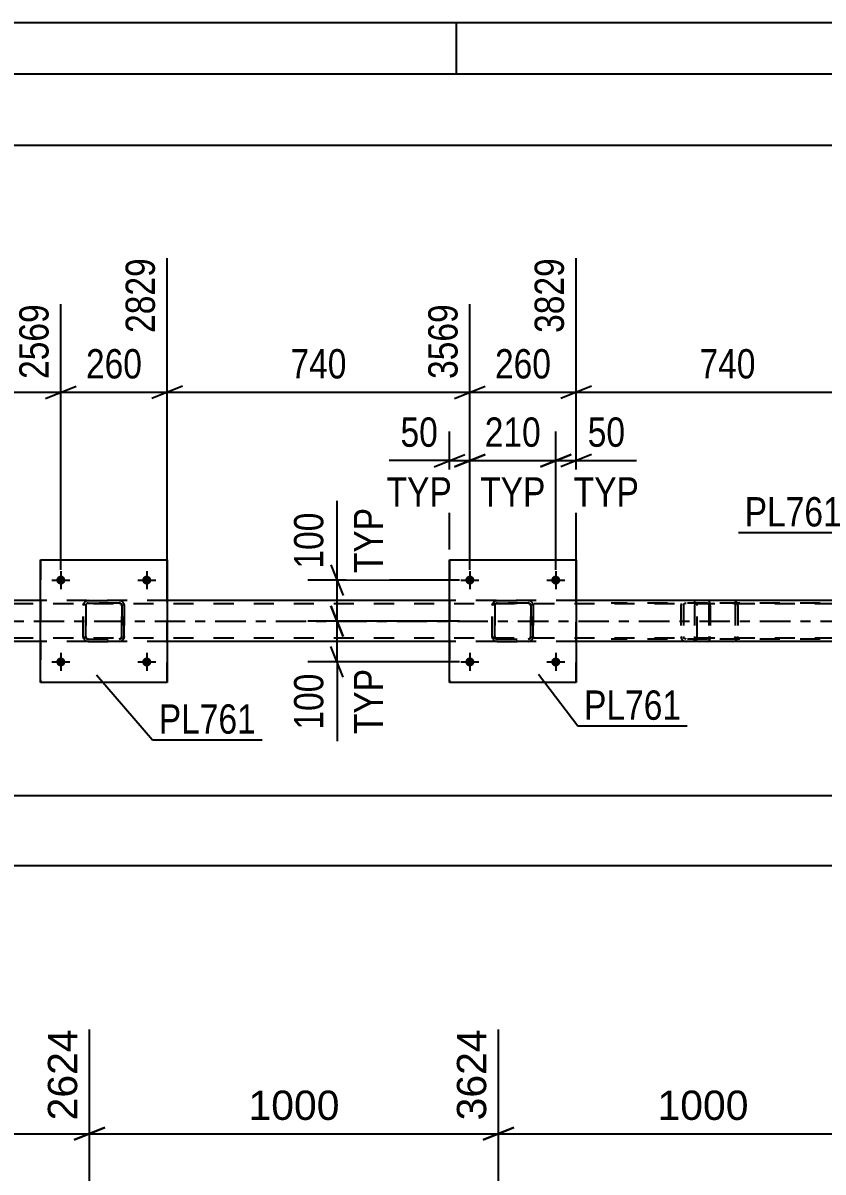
# Model space of a CAD drawing. Header units: millimetres. Extents: x 0 to 841, y 0 to 594.
# Drawn here: x 168.6 to 246.9, y 481.7 to 594 of the extents above; entities that cross this region are included whole.
import ezdxf

# ---------------------------------------------------------------- set-up
doc = ezdxf.new("R2010")
doc.units = ezdxf.units.MM
doc.linetypes.add('DXK_LINE_DOT2', pattern=[3.9198, 1.9599, -1.9599])
doc.linetypes.add('DXK_LINE_DOT3', pattern=[5.9187, 2.979, -0.9799, 0.9799, -0.9799])
doc.styles.add('Arial', font='ARIAL.TTF', dxfattribs={"height": 0.2})
doc.styles.add('Arial Narrow', font='ARIALN.TTF', dxfattribs={"height": 0.2})

# ---------------------------------------------------------------- blocks, each defined once
blk = doc.blocks.new('Unknown-317311729-1113')
at = {"color": 5, "linetype": 'Continuous'}
for p, q in [((841, 594), (0, 594)), ((211, 589), (211, 594)), ((836, 589), (5, 589))]:
    blk.add_line(p, q, dxfattribs=at)
blk = doc.blocks.new('Bolt-317311729-1619 - 1424')
at = {"linetype": 'Continuous'}
for points in [[(171.88, 531.53), (171.89, 531.62), (171.92, 531.71), (171.97, 531.79), (172.03, 531.86), (172.1, 531.91), (172.19, 531.95), (172.28, 531.97), (172.37, 531.97), (172.46, 531.95), (172.54, 531.91), (172.62, 531.86), (172.68, 531.79), (172.73, 531.71), (172.75, 531.62), (172.76, 531.53), (172.75, 531.44), (172.73, 531.35), (172.68, 531.27), (172.62, 531.21), (172.54, 531.15), (172.46, 531.11), (172.37, 531.1), (172.28, 531.1), (172.19, 531.11), (172.1, 531.15), (172.03, 531.21), (171.97, 531.27), (171.92, 531.35), (171.89, 531.44)], [(180.28, 531.53), (180.29, 531.62), (180.32, 531.71), (180.37, 531.79), (180.43, 531.86), (180.5, 531.91), (180.59, 531.95), (180.68, 531.97), (180.77, 531.97), (180.86, 531.95), (180.94, 531.91), (181.02, 531.86), (181.08, 531.79), (181.13, 531.71), (181.15, 531.62), (181.16, 531.53), (181.15, 531.44), (181.13, 531.35), (181.08, 531.27), (181.02, 531.21), (180.94, 531.15), (180.86, 531.11), (180.77, 531.1), (180.68, 531.1), (180.59, 531.11), (180.5, 531.15), (180.43, 531.21), (180.37, 531.27), (180.32, 531.35), (180.29, 531.44)]]:
    blk.add_hatch(color=1, dxfattribs=at).paths.add_polyline_path(points)
at = {"color": 1, "linetype": 'Continuous'}
for p, q in [((171.44, 531.53), (173.2, 531.53)), ((172.32, 532.41), (172.32, 530.65)), ((179.84, 531.53), (181.6, 531.53)), ((180.72, 532.41), (180.72, 530.65))]:
    blk.add_line(p, q, dxfattribs=at)
blk = doc.blocks.new('Part-317311729-1517 - 1424')
at = {"color": 7, "linetype": 'DXK_LINE_DOT2'}
for p, q in [((235.56, 537.53), (226.15, 537.53)), ((235.56, 537.29), (226.15, 537.29)), ((232.99, 537.19), (232.97, 537.05)), ((232.97, 537.05), (232.97, 534.01)), ((233, 537.24), (232.99, 537.19)), ((233.22, 537.05), (233.24, 537.15)), ((233.22, 537.05), (233.22, 534.01)), ((233.24, 537.15), (233.29, 537.22)), ((233.47, 537.53), (233.28, 537.5)), ((233.29, 537.22), (233.37, 537.28)), ((233.37, 537.28), (233.47, 537.29)), ((234.28, 537.53), (234.28, 537.29)), ((235.66, 537.5), (235.56, 537.53)), ((235.56, 537.29), (235.61, 537.28)), ((235.61, 537.28), (235.65, 537.22)), ((235.65, 537.22), (235.68, 537.15)), ((235.75, 537.39), (235.66, 537.5)), ((235.68, 537.15), (235.69, 537.05)), ((235.69, 537.05), (235.69, 534.01)), ((235.81, 537.24), (235.75, 537.39)), ((235.83, 537.05), (235.81, 537.24)), ((235.83, 537.05), (235.83, 534.01)), ((235.56, 533.77), (226.15, 533.77)), ((232.97, 534.01), (232.98, 533.93)), ((232.98, 533.93), (233, 533.83)), ((233.24, 533.92), (233.22, 534.01)), ((233.29, 533.84), (233.24, 533.92)), ((233.37, 533.79), (233.29, 533.84)), ((233.47, 533.77), (233.37, 533.79)), ((234.28, 533.53), (234.28, 533.77)), ((235.61, 533.79), (235.56, 533.77)), ((235.65, 533.84), (235.61, 533.79)), ((235.68, 533.92), (235.65, 533.84)), ((235.66, 533.57), (235.75, 533.67)), ((235.69, 534.01), (235.68, 533.92)), ((235.75, 533.67), (235.81, 533.83)), ((235.81, 533.83), (235.83, 534.01)), ((235.56, 533.53), (226.15, 533.53)), ((233.28, 533.57), (233.47, 533.53)), ((235.56, 533.53), (235.66, 533.57))]:
    blk.add_line(p, q, dxfattribs=at)
blk.add_arc((233.45, 534.03), 0.492, 203.8494, 248.8059, dxfattribs=at)
blk = doc.blocks.new('Bolt-317311729-1618 - 1424')
at = {"linetype": 'Continuous'}
for points in [[(171.88, 539.53), (171.89, 539.62), (171.92, 539.71), (171.97, 539.79), (172.03, 539.86), (172.1, 539.91), (172.19, 539.95), (172.28, 539.97), (172.37, 539.97), (172.46, 539.95), (172.54, 539.91), (172.62, 539.86), (172.68, 539.79), (172.73, 539.71), (172.75, 539.62), (172.76, 539.53), (172.75, 539.44), (172.73, 539.35), (172.68, 539.27), (172.62, 539.21), (172.54, 539.15), (172.46, 539.11), (172.37, 539.1), (172.28, 539.1), (172.19, 539.11), (172.1, 539.15), (172.03, 539.21), (171.97, 539.27), (171.92, 539.35), (171.89, 539.44)], [(180.28, 539.53), (180.29, 539.62), (180.32, 539.71), (180.37, 539.79), (180.43, 539.86), (180.5, 539.91), (180.59, 539.95), (180.68, 539.97), (180.77, 539.97), (180.86, 539.95), (180.94, 539.91), (181.02, 539.86), (181.08, 539.79), (181.13, 539.71), (181.15, 539.62), (181.16, 539.53), (181.15, 539.44), (181.13, 539.35), (181.08, 539.27), (181.02, 539.21), (180.94, 539.15), (180.86, 539.11), (180.77, 539.1), (180.68, 539.1), (180.59, 539.11), (180.5, 539.15), (180.43, 539.21), (180.37, 539.27), (180.32, 539.35), (180.29, 539.44)]]:
    blk.add_hatch(color=1, dxfattribs=at).paths.add_polyline_path(points)
at = {"color": 1, "linetype": 'Continuous'}
for p, q in [((172.32, 540.41), (172.32, 538.65)), ((180.72, 540.41), (180.72, 538.65)), ((171.44, 539.53), (173.2, 539.53)), ((179.84, 539.53), (181.6, 539.53))]:
    blk.add_line(p, q, dxfattribs=at)
blk = doc.blocks.new('Bolt-317311729-1622 - 1424')
at = {"linetype": 'Continuous'}
for points in [[(211.88, 539.53), (211.89, 539.62), (211.92, 539.71), (211.97, 539.79), (212.03, 539.86), (212.1, 539.91), (212.19, 539.95), (212.28, 539.97), (212.37, 539.97), (212.46, 539.95), (212.54, 539.91), (212.62, 539.86), (212.68, 539.79), (212.73, 539.71), (212.75, 539.62), (212.76, 539.53), (212.75, 539.44), (212.73, 539.35), (212.68, 539.27), (212.62, 539.21), (212.54, 539.15), (212.46, 539.11), (212.37, 539.1), (212.28, 539.1), (212.19, 539.11), (212.1, 539.15), (212.03, 539.21), (211.97, 539.27), (211.92, 539.35), (211.89, 539.44)], [(220.28, 539.53), (220.29, 539.62), (220.32, 539.71), (220.37, 539.79), (220.43, 539.86), (220.5, 539.91), (220.59, 539.95), (220.68, 539.97), (220.77, 539.97), (220.86, 539.95), (220.94, 539.91), (221.02, 539.86), (221.08, 539.79), (221.13, 539.71), (221.15, 539.62), (221.16, 539.53), (221.15, 539.44), (221.13, 539.35), (221.08, 539.27), (221.02, 539.21), (220.94, 539.15), (220.86, 539.11), (220.77, 539.1), (220.68, 539.1), (220.59, 539.11), (220.5, 539.15), (220.43, 539.21), (220.37, 539.27), (220.32, 539.35), (220.29, 539.44)]]:
    blk.add_hatch(color=1, dxfattribs=at).paths.add_polyline_path(points)
at = {"color": 1, "linetype": 'Continuous'}
for p, q in [((212.32, 540.41), (212.32, 538.65)), ((220.72, 540.41), (220.72, 538.65)), ((211.44, 539.53), (213.2, 539.53)), ((219.84, 539.53), (221.6, 539.53))]:
    blk.add_line(p, q, dxfattribs=at)
blk = doc.blocks.new('Bolt-317311729-1623 - 1424')
at = {"linetype": 'Continuous'}
for points in [[(211.88, 531.53), (211.89, 531.62), (211.92, 531.71), (211.97, 531.79), (212.03, 531.86), (212.1, 531.91), (212.19, 531.95), (212.28, 531.97), (212.37, 531.97), (212.46, 531.95), (212.54, 531.91), (212.62, 531.86), (212.68, 531.79), (212.73, 531.71), (212.75, 531.62), (212.76, 531.53), (212.75, 531.44), (212.73, 531.35), (212.68, 531.27), (212.62, 531.21), (212.54, 531.15), (212.46, 531.11), (212.37, 531.1), (212.28, 531.1), (212.19, 531.11), (212.1, 531.15), (212.03, 531.21), (211.97, 531.27), (211.92, 531.35), (211.89, 531.44)], [(220.28, 531.53), (220.29, 531.62), (220.32, 531.71), (220.37, 531.79), (220.43, 531.86), (220.5, 531.91), (220.59, 531.95), (220.68, 531.97), (220.77, 531.97), (220.86, 531.95), (220.94, 531.91), (221.02, 531.86), (221.08, 531.79), (221.13, 531.71), (221.15, 531.62), (221.16, 531.53), (221.15, 531.44), (221.13, 531.35), (221.08, 531.27), (221.02, 531.21), (220.94, 531.15), (220.86, 531.11), (220.77, 531.1), (220.68, 531.1), (220.59, 531.11), (220.5, 531.15), (220.43, 531.21), (220.37, 531.27), (220.32, 531.35), (220.29, 531.44)]]:
    blk.add_hatch(color=1, dxfattribs=at).paths.add_polyline_path(points)
at = {"color": 1, "linetype": 'Continuous'}
for p, q in [((211.44, 531.53), (213.2, 531.53)), ((212.32, 532.41), (212.32, 530.65)), ((219.84, 531.53), (221.6, 531.53)), ((220.72, 532.41), (220.72, 530.65))]:
    blk.add_line(p, q, dxfattribs=at)
blk = doc.blocks.new('Part-317311729-1675 - 1424')
at = {"color": 7, "linetype": 'DXK_LINE_DOT2'}
for p, q in [((718.4, 537.21), (122.32, 537.21)), ((182.72, 537.53), (170.32, 537.53)), ((222.72, 537.53), (210.32, 537.53)), ((718.4, 533.85), (122.32, 533.85)), ((182.72, 533.53), (170.32, 533.53)), ((222.72, 533.53), (210.32, 533.53))]:
    blk.add_line(p, q, dxfattribs=at)
at = {"color": 2, "linetype": 'Continuous'}
for p, q in [((170.32, 537.53), (153.32, 537.53)), ((210.32, 537.53), (182.72, 537.53)), ((250.32, 537.53), (222.72, 537.53)), ((170.32, 533.53), (152.91, 533.53)), ((210.32, 533.53), (182.72, 533.53)), ((250.32, 533.53), (222.72, 533.53))]:
    blk.add_line(p, q, dxfattribs=at)
at = {"color": 7, "linetype": 'DXK_LINE_DOT3'}
blk.add_line((122.32, 535.53), (718.4, 535.53), dxfattribs=at)
blk = doc.blocks.new('Part-317311729-1692 - 1424')
at = {"color": 2, "linetype": 'Continuous'}
for p, q in [((170.32, 529.53), (170.32, 541.53)), ((170.32, 541.53), (170.32, 541.53)), ((170.32, 541.53), (182.72, 541.53)), ((182.72, 541.53), (182.72, 529.53)), ((170.32, 529.53), (170.32, 529.53)), ((182.72, 529.53), (170.32, 529.53))]:
    blk.add_line(p, q, dxfattribs=at)
at = {"color": 7, "linetype": 'DXK_LINE_DOT2'}
for p, q in [((170.32, 541.53), (170.32, 529.53)), ((170.32, 541.53), (170.32, 541.53)), ((182.72, 529.53), (182.72, 541.53)), ((170.32, 529.53), (170.32, 529.53))]:
    blk.add_line(p, q, dxfattribs=at)
blk = doc.blocks.new('Part-317311729-1693 - 1424')
at = {"color": 7, "linetype": 'DXK_LINE_DOT2'}
for p, q in [((174.52, 537.05), (174.56, 537.24)), ((174.56, 537.24), (174.52, 537.05)), ((174.52, 534.01), (174.52, 537.05)), ((174.52, 537.05), (174.52, 537.05)), ((174.52, 534.01), (174.52, 537.05)), ((174.78, 537.15), (174.76, 537.05)), ((174.76, 537.05), (174.78, 537.14)), ((174.76, 534.01), (174.76, 537.05)), ((174.76, 537.05), (174.76, 537.05)), ((174.76, 537.05), (174.76, 534.01)), ((174.78, 537.14), (174.83, 537.22)), ((174.83, 537.22), (174.78, 537.15)), ((174.82, 537.5), (175, 537.53)), ((175, 537.53), (174.82, 537.5)), ((174.91, 537.28), (174.83, 537.22)), ((174.83, 537.22), (174.91, 537.27)), ((174.91, 537.27), (175, 537.29)), ((175, 537.29), (174.91, 537.28)), ((175, 537.53), (178.04, 537.53)), ((175, 537.53), (175, 537.53)), ((175, 537.53), (178.04, 537.53)), ((175, 537.29), (178.04, 537.29)), ((175, 537.29), (175, 537.29)), ((178.04, 537.29), (175, 537.29)), ((178.04, 537.53), (178.04, 537.53)), ((178.04, 537.53), (178.22, 537.5)), ((178.23, 537.5), (178.04, 537.53)), ((178.04, 537.29), (178.04, 537.29)), ((178.04, 537.29), (178.14, 537.27)), ((178.13, 537.28), (178.04, 537.29)), ((178.13, 537.28), (178.14, 537.27)), ((178.21, 537.22), (178.13, 537.28)), ((178.14, 537.27), (178.21, 537.22)), ((178.21, 537.22), (178.27, 537.14)), ((178.26, 537.15), (178.21, 537.22)), ((178.28, 537.05), (178.26, 537.15)), ((178.27, 537.14), (178.28, 537.05)), ((178.28, 534.01), (178.28, 537.05)), ((178.28, 537.05), (178.28, 537.05)), ((178.28, 537.05), (178.28, 534.01)), ((178.48, 537.24), (178.52, 537.05)), ((178.52, 537.05), (178.49, 537.24)), ((178.52, 534.01), (178.52, 537.05)), ((178.52, 537.05), (178.52, 537.05)), ((178.52, 537.05), (178.52, 534.01)), ((174.52, 534.01), (174.52, 534.01)), ((174.56, 533.83), (174.52, 534.01)), ((174.52, 534.01), (174.56, 533.83)), ((174.76, 534.01), (174.76, 534.01)), ((174.78, 533.92), (174.76, 534.01)), ((174.76, 534.01), (174.78, 533.92)), ((174.83, 533.84), (174.78, 533.92)), ((174.78, 533.92), (174.83, 533.84)), ((174.91, 533.79), (174.83, 533.84)), ((174.83, 533.84), (174.91, 533.79)), ((175, 533.77), (174.91, 533.79)), ((174.91, 533.79), (175, 533.77)), ((175, 533.77), (178.04, 533.77)), ((175, 533.77), (175, 533.77)), ((175, 533.77), (178.04, 533.77)), ((178.14, 533.79), (178.04, 533.77)), ((178.04, 533.77), (178.13, 533.79)), ((178.04, 533.77), (178.04, 533.77)), ((178.13, 533.79), (178.21, 533.84)), ((178.21, 533.84), (178.14, 533.79)), ((178.27, 533.92), (178.21, 533.84)), ((178.21, 533.84), (178.26, 533.92)), ((178.26, 533.92), (178.28, 534.01)), ((178.28, 534.01), (178.27, 533.92)), ((178.28, 534.01), (178.28, 534.01)), ((178.52, 534.01), (178.48, 533.83)), ((178.49, 533.83), (178.52, 534.01)), ((178.52, 534.01), (178.52, 534.01)), ((174.82, 533.57), (174.82, 533.57)), ((175, 533.53), (174.82, 533.57)), ((174.82, 533.57), (175, 533.53)), ((175, 533.53), (178.04, 533.53)), ((175, 533.53), (175, 533.53)), ((175, 533.53), (178.04, 533.53)), ((178.22, 533.57), (178.04, 533.53)), ((178.04, 533.53), (178.23, 533.57)), ((178.04, 533.53), (178.04, 533.53))]:
    blk.add_line(p, q, dxfattribs=at)
at = {"color": 7, "linetype": 'DXK_LINE_DOT3'}
blk.add_line((176.53, 535.53), (176.52, 535.53), dxfattribs=at)
at = {"color": 7, "linetype": 'DXK_LINE_DOT2'}
for centre, start, end in [((175, 537.05), 112.5, 157.5), ((175, 537.05), 112.5, 157.5), ((178.04, 537.05), 22.5, 67.5), ((178.04, 537.05), 22.5, 67.5), ((175, 534.01), 202.5, 247.5), ((175, 534.01), 202.5, 247.5), ((178.04, 534.01), 292.5, 337.5), ((178.04, 534.01), 292.5, 337.5)]:
    blk.add_arc(centre, 0.48, start, end, dxfattribs=at)
blk = doc.blocks.new('Part-317311729-1713 - 1424')
at = {"color": 2, "linetype": 'Continuous'}
for p, q in [((210.32, 529.53), (210.32, 541.53)), ((210.32, 541.53), (210.32, 541.53)), ((210.32, 541.53), (222.72, 541.53)), ((222.72, 541.53), (222.72, 529.53)), ((210.32, 529.53), (210.32, 529.53)), ((222.72, 529.53), (210.32, 529.53))]:
    blk.add_line(p, q, dxfattribs=at)
at = {"color": 7, "linetype": 'DXK_LINE_DOT2'}
for p, q in [((210.32, 541.53), (210.32, 529.53)), ((210.32, 541.53), (210.32, 541.53)), ((222.72, 529.53), (222.72, 541.53)), ((210.32, 529.53), (210.32, 529.53))]:
    blk.add_line(p, q, dxfattribs=at)
blk = doc.blocks.new('Part-317311729-1714 - 1424')
at = {"color": 7, "linetype": 'DXK_LINE_DOT2'}
for p, q in [((214.52, 537.05), (214.56, 537.24)), ((214.56, 537.24), (214.52, 537.05)), ((214.52, 534.01), (214.52, 537.05)), ((214.52, 537.05), (214.52, 537.05)), ((214.52, 534.01), (214.52, 537.05)), ((214.78, 537.15), (214.76, 537.05)), ((214.76, 537.05), (214.78, 537.14)), ((214.76, 534.01), (214.76, 537.05)), ((214.76, 537.05), (214.76, 537.05)), ((214.76, 537.05), (214.76, 534.01)), ((214.78, 537.14), (214.83, 537.22)), ((214.83, 537.22), (214.78, 537.15)), ((214.82, 537.5), (215, 537.53)), ((215, 537.53), (214.82, 537.5)), ((214.91, 537.28), (214.83, 537.22)), ((214.83, 537.22), (214.91, 537.27)), ((214.91, 537.27), (215, 537.29)), ((215, 537.29), (214.91, 537.28)), ((215, 537.53), (218.04, 537.53)), ((215, 537.53), (215, 537.53)), ((215, 537.53), (218.04, 537.53)), ((215, 537.29), (218.04, 537.29)), ((215, 537.29), (215, 537.29)), ((218.04, 537.29), (215, 537.29)), ((218.04, 537.53), (218.04, 537.53)), ((218.04, 537.53), (218.22, 537.5)), ((218.23, 537.5), (218.04, 537.53)), ((218.04, 537.29), (218.04, 537.29)), ((218.04, 537.29), (218.14, 537.27)), ((218.13, 537.28), (218.04, 537.29)), ((218.13, 537.28), (218.14, 537.27)), ((218.21, 537.22), (218.13, 537.28)), ((218.14, 537.27), (218.21, 537.22)), ((218.21, 537.22), (218.27, 537.14)), ((218.26, 537.15), (218.21, 537.22)), ((218.28, 537.05), (218.26, 537.15)), ((218.27, 537.14), (218.28, 537.05)), ((218.28, 534.01), (218.28, 537.05)), ((218.28, 537.05), (218.28, 537.05)), ((218.28, 537.05), (218.28, 534.01)), ((218.48, 537.24), (218.52, 537.05)), ((218.52, 537.05), (218.49, 537.24)), ((218.52, 534.01), (218.52, 537.05)), ((218.52, 537.05), (218.52, 537.05)), ((218.52, 537.05), (218.52, 534.01)), ((214.52, 534.01), (214.52, 534.01)), ((214.56, 533.83), (214.52, 534.01)), ((214.52, 534.01), (214.56, 533.83)), ((214.76, 534.01), (214.76, 534.01)), ((214.78, 533.92), (214.76, 534.01)), ((214.76, 534.01), (214.78, 533.92)), ((214.83, 533.84), (214.78, 533.92)), ((214.78, 533.92), (214.83, 533.84)), ((214.91, 533.79), (214.83, 533.84)), ((214.83, 533.84), (214.91, 533.79)), ((215, 533.77), (214.91, 533.79)), ((214.91, 533.79), (215, 533.77)), ((215, 533.77), (218.04, 533.77)), ((215, 533.77), (215, 533.77)), ((215, 533.77), (218.04, 533.77)), ((218.14, 533.79), (218.04, 533.77)), ((218.04, 533.77), (218.13, 533.79)), ((218.04, 533.77), (218.04, 533.77)), ((218.13, 533.79), (218.21, 533.84)), ((218.21, 533.84), (218.14, 533.79)), ((218.27, 533.92), (218.21, 533.84)), ((218.21, 533.84), (218.26, 533.92)), ((218.26, 533.92), (218.28, 534.01)), ((218.28, 534.01), (218.27, 533.92)), ((218.28, 534.01), (218.28, 534.01)), ((218.52, 534.01), (218.48, 533.83)), ((218.49, 533.83), (218.52, 534.01)), ((218.52, 534.01), (218.52, 534.01)), ((214.82, 533.57), (214.82, 533.57)), ((215, 533.53), (214.82, 533.57)), ((214.82, 533.57), (215, 533.53)), ((215, 533.53), (218.04, 533.53)), ((215, 533.53), (215, 533.53)), ((215, 533.53), (218.04, 533.53)), ((218.22, 533.57), (218.04, 533.53)), ((218.04, 533.53), (218.23, 533.57)), ((218.04, 533.53), (218.04, 533.53))]:
    blk.add_line(p, q, dxfattribs=at)
at = {"color": 7, "linetype": 'DXK_LINE_DOT3'}
blk.add_line((216.53, 535.53), (216.52, 535.53), dxfattribs=at)
at = {"color": 7, "linetype": 'DXK_LINE_DOT2'}
for centre, start, end in [((215, 537.05), 112.5, 157.5), ((215, 537.05), 112.5, 157.5), ((218.04, 537.05), 22.5, 67.5), ((218.04, 537.05), 22.5, 67.5), ((215, 534.01), 202.5, 247.5), ((215, 534.01), 202.5, 247.5), ((218.04, 534.01), 292.5, 337.5), ((218.04, 534.01), 292.5, 337.5)]:
    blk.add_arc(centre, 0.48, start, end, dxfattribs=at)
blk = doc.blocks.new('Part-317311729-1716 - 1424')
at = {"color": 7, "linetype": 'DXK_LINE_DOT2'}
for p, q in [((234.31, 537.19), (234.28, 537.05)), ((234.28, 537.05), (234.28, 534.01)), ((234.32, 537.24), (234.31, 537.19)), ((234.54, 537.05), (234.56, 537.15)), ((234.54, 534.01), (234.54, 537.05)), ((234.56, 537.15), (234.61, 537.22)), ((234.79, 537.53), (234.6, 537.5)), ((234.61, 537.22), (234.7, 537.28)), ((234.7, 537.28), (234.79, 537.29)), ((246.57, 537.53), (234.79, 537.53)), ((246.57, 537.29), (234.79, 537.29)), ((238.22, 537.5), (238.03, 537.53)), ((238.03, 537.29), (238.13, 537.28)), ((238.13, 537.28), (238.21, 537.22)), ((238.21, 537.22), (238.26, 537.15)), ((238.26, 537.15), (238.28, 537.05)), ((238.28, 537.05), (238.28, 534.01)), ((238.51, 537.19), (238.5, 537.24)), ((238.54, 537.05), (238.51, 537.19)), ((238.54, 537.05), (238.54, 534.01)), ((234.28, 534.01), (234.3, 533.93)), ((234.3, 533.93), (234.32, 533.83)), ((234.56, 533.92), (234.54, 534.01)), ((234.61, 533.84), (234.56, 533.92)), ((234.7, 533.79), (234.61, 533.84)), ((234.79, 533.77), (234.7, 533.79)), ((246.57, 533.77), (234.79, 533.77)), ((238.13, 533.79), (238.03, 533.77)), ((238.21, 533.84), (238.13, 533.79)), ((238.26, 533.92), (238.21, 533.84)), ((238.28, 534.01), (238.26, 533.92)), ((238.5, 533.83), (238.52, 533.93)), ((238.52, 533.93), (238.54, 534.01)), ((234.6, 533.57), (234.79, 533.53)), ((246.57, 533.53), (234.79, 533.53)), ((238.03, 533.53), (238.22, 533.57))]:
    blk.add_line(p, q, dxfattribs=at)
for centre, start, end in [((238.05, 537.03), 24.32, 69.2417), ((234.77, 534.03), 204.32, 249.2417), ((238.05, 534.03), 290.7583, 335.68)]:
    blk.add_arc(centre, 0.496, start, end, dxfattribs=at)
blk = doc.blocks.new('StraightDimension-317311729-3416 - 2401')
at = {"color": 7, "linetype": 'Continuous'}
for p, q in [((215.12, 444.23), (215.12, 495.6)), ((255.12, 444.22), (255.12, 495.6)), ((216.62, 486.01), (213.62, 484.81)), ((215.12, 485.41), (255.12, 485.41)), ((253.62, 484.81), (256.62, 486.01))]:
    blk.add_line(p, q, dxfattribs=at)
at = {"color": 0}
blk.add_wipeout([(240.17, 486.16), (240.17, 490.36), (230.07, 490.36), (230.07, 486.16)], dxfattribs=at)
at = {"color": 3, "style": 'Arial'}
blk.add_text('1000', height=2.865, dxfattribs=at).set_placement((230.67, 486.76))
at = {"color": 0, "linetype": 'Continuous'}
blk.add_wipeout([(254.52, 496.2), (250.32, 496.2), (250.32, 486.11), (254.52, 486.11)], dxfattribs=at)
at = {"color": 3, "linetype": 'Continuous', "style": 'Arial'}
blk.add_text('4624', height=2.865, rotation=90.0002, dxfattribs=at).set_placement((253.92, 486.71))
blk = doc.blocks.new('StraightDimension-317311729-3400 - 2401')
at = {"color": 7, "linetype": 'Continuous'}
for p, q in [((135.12, 444.23), (135.12, 495.6)), ((175.12, 444.25), (175.12, 495.6)), ((136.62, 486.01), (133.62, 484.81)), ((135.12, 485.41), (175.12, 485.41)), ((173.62, 484.81), (176.62, 486.01))]:
    blk.add_line(p, q, dxfattribs=at)
at = {"color": 0}
blk.add_wipeout([(160.17, 486.16), (160.17, 490.36), (150.07, 490.36), (150.07, 486.16)], dxfattribs=at)
at = {"color": 3, "style": 'Arial'}
blk.add_text('1000', height=2.865, dxfattribs=at).set_placement((150.67, 486.76))
at = {"color": 0, "linetype": 'Continuous'}
blk.add_wipeout([(174.52, 496.2), (170.32, 496.2), (170.32, 486.11), (174.52, 486.11)], dxfattribs=at)
at = {"color": 3, "linetype": 'Continuous', "style": 'Arial'}
blk.add_text('2624', height=2.865, rotation=90.0002, dxfattribs=at).set_placement((173.92, 486.71))
blk = doc.blocks.new('StraightDimension-317311729-3408 - 2401')
at = {"color": 7, "linetype": 'Continuous'}
for p, q in [((175.12, 444.25), (175.12, 495.6)), ((215.12, 444.23), (215.12, 495.6)), ((176.62, 486.01), (173.62, 484.81)), ((175.12, 485.41), (215.12, 485.41)), ((213.62, 484.81), (216.62, 486.01))]:
    blk.add_line(p, q, dxfattribs=at)
at = {"color": 0}
blk.add_wipeout([(200.17, 486.16), (200.17, 490.36), (190.07, 490.36), (190.07, 486.16)], dxfattribs=at)
at = {"color": 3, "style": 'Arial'}
blk.add_text('1000', height=2.865, dxfattribs=at).set_placement((190.67, 486.76))
at = {"color": 0, "linetype": 'Continuous'}
blk.add_wipeout([(214.52, 496.2), (210.32, 496.2), (210.32, 486.11), (214.52, 486.11)], dxfattribs=at)
at = {"color": 3, "linetype": 'Continuous', "style": 'Arial'}
blk.add_text('3624', height=2.865, rotation=90.0002, dxfattribs=at).set_placement((213.92, 486.71))
blk = doc.blocks.new('StraightDimension-317311729-2319 - 1424')
at = {"color": 7, "linetype": 'Continuous'}
blk.add_line((85.2, 511.63), (718.4, 511.63), dxfattribs=at)
blk = doc.blocks.new('StraightDimension-317311729-2388 - 1424')
at = {"color": 7, "linetype": 'Continuous'}
blk.add_line((84.56, 582.05), (719.04, 582.05), dxfattribs=at)
blk = doc.blocks.new('StraightDimension-317311729-1767 - 1424')
at = {"color": 7, "linetype": 'Continuous'}
for p, q in [((199.34, 539.53), (199.34, 547.27)), ((199.34, 539.53), (199.34, 547.27)), ((198.74, 541.03), (199.94, 538.03)), ((211.32, 539.53), (196.49, 539.53)), ((199.34, 535.53), (199.34, 539.53)), ((199.94, 534.03), (198.74, 537.03)), ((211.32, 535.53), (196.49, 535.53))]:
    blk.add_line(p, q, dxfattribs=at)
at = {"color": 0, "linetype": 'Continuous'}
blk.add_wipeout([(204.44, 547.2), (200.24, 547.2), (200.24, 539.61), (204.44, 539.61)], dxfattribs=at)
at = {"color": 0}
blk.add_wipeout([(198.59, 546.74), (194.39, 546.74), (194.39, 540.06), (198.59, 540.06)], dxfattribs=at)
at = {"color": 3, "style": 'Arial Narrow'}
blk.add_text('100', height=2.863, rotation=90.0002, dxfattribs=at).set_placement((197.99, 540.66))
at = {"color": 3, "linetype": 'Continuous', "style": 'Arial Narrow'}
blk.add_text('TYP', height=2.863, rotation=90.0002, dxfattribs=at).set_placement((203.84, 540.21))
blk = doc.blocks.new('StraightDimension-317311729-1788 - 1424')
at = {"color": 7, "linetype": 'Continuous'}
for p, q in [((198.74, 537.03), (199.94, 534.03)), ((211.32, 535.53), (196.49, 535.53)), ((199.34, 531.53), (199.34, 535.53)), ((199.94, 530.03), (198.74, 533.03)), ((211.32, 531.53), (196.49, 531.53)), ((199.34, 531.53), (199.34, 523.8)), ((199.34, 531.53), (199.34, 523.8))]:
    blk.add_line(p, q, dxfattribs=at)
at = {"color": 0, "linetype": 'Continuous'}
blk.add_wipeout([(204.44, 531.46), (200.24, 531.46), (200.24, 523.87), (204.44, 523.87)], dxfattribs=at)
at = {"color": 0}
blk.add_wipeout([(198.59, 531.01), (194.39, 531.01), (194.39, 524.32), (198.59, 524.32)], dxfattribs=at)
at = {"color": 3, "style": 'Arial Narrow'}
blk.add_text('100', height=2.863, rotation=90.0002, dxfattribs=at).set_placement((197.99, 524.92))
at = {"color": 3, "linetype": 'Continuous', "style": 'Arial Narrow'}
blk.add_text('TYP', height=2.863, rotation=90.0002, dxfattribs=at).set_placement((203.84, 524.47))
blk = doc.blocks.new('StraightDimension-317311729-2176 - 1424')
at = {"color": 7, "linetype": 'Continuous'}
for p, q in [((222.72, 538.53), (222.72, 571.02)), ((252.32, 540.53), (252.32, 566.52)), ((224.22, 558.5), (221.22, 557.3)), ((250.82, 557.3), (253.82, 558.5)), ((222.72, 557.9), (252.32, 557.9))]:
    blk.add_line(p, q, dxfattribs=at)
at = {"color": 0}
blk.add_wipeout([(240.86, 558.65), (240.86, 562.85), (234.18, 562.85), (234.18, 558.65)], dxfattribs=at)
at = {"color": 3, "style": 'Arial Narrow'}
blk.add_text('740', height=2.863, dxfattribs=at).set_placement((234.78, 559.25))
at = {"color": 0, "linetype": 'Continuous'}
blk.add_wipeout([(251.72, 567.12), (247.52, 567.12), (247.52, 558.6), (251.72, 558.6)], dxfattribs=at)
at = {"color": 3, "linetype": 'Continuous', "style": 'Arial Narrow'}
blk.add_text('4569', height=2.863, rotation=90.0002, dxfattribs=at).set_placement((251.12, 559.2))
blk = doc.blocks.new('StraightDimension-317311729-2189 - 1424')
at = {"color": 7, "linetype": 'Continuous'}
for p, q in [((222.72, 538.53), (222.72, 571.02)), ((212.32, 540.53), (212.32, 566.52)), ((210.82, 557.3), (213.82, 558.5)), ((224.22, 558.5), (221.22, 557.3)), ((212.32, 557.9), (222.72, 557.9))]:
    blk.add_line(p, q, dxfattribs=at)
at = {"color": 0}
blk.add_wipeout([(220.87, 558.65), (220.87, 562.85), (214.18, 562.85), (214.18, 558.65)], dxfattribs=at)
at = {"color": 3, "style": 'Arial Narrow'}
blk.add_text('260', height=2.863, dxfattribs=at).set_placement((214.78, 559.25))
at = {"color": 0, "linetype": 'Continuous'}
blk.add_wipeout([(222.12, 571.62), (217.92, 571.62), (217.92, 563.1), (222.12, 563.1)], dxfattribs=at)
at = {"color": 3, "linetype": 'Continuous', "style": 'Arial Narrow'}
blk.add_text('3829', height=2.863, rotation=90.0002, dxfattribs=at).set_placement((221.52, 563.7))
blk = doc.blocks.new('StraightDimension-317311729-2202 - 1424')
at = {"color": 7, "linetype": 'Continuous'}
for p, q in [((182.72, 538.53), (182.72, 571.02)), ((212.32, 540.53), (212.32, 566.52)), ((184.22, 558.5), (181.22, 557.3)), ((210.82, 557.3), (213.82, 558.5)), ((182.72, 557.9), (212.32, 557.9))]:
    blk.add_line(p, q, dxfattribs=at)
at = {"color": 0}
blk.add_wipeout([(200.87, 558.65), (200.87, 562.85), (194.18, 562.85), (194.18, 558.65)], dxfattribs=at)
at = {"color": 3, "style": 'Arial Narrow'}
blk.add_text('740', height=2.863, dxfattribs=at).set_placement((194.78, 559.25))
at = {"color": 0, "linetype": 'Continuous'}
blk.add_wipeout([(211.72, 567.12), (207.52, 567.12), (207.52, 558.6), (211.72, 558.6)], dxfattribs=at)
at = {"color": 3, "linetype": 'Continuous', "style": 'Arial Narrow'}
blk.add_text('3569', height=2.863, rotation=90.0002, dxfattribs=at).set_placement((211.12, 559.2))
blk = doc.blocks.new('StraightDimension-317311729-2215 - 1424')
at = {"color": 7, "linetype": 'Continuous'}
for p, q in [((182.72, 538.53), (182.72, 571.02)), ((172.32, 540.53), (172.32, 566.52)), ((170.82, 557.3), (173.82, 558.5)), ((184.22, 558.5), (181.22, 557.3)), ((172.32, 557.9), (182.72, 557.9))]:
    blk.add_line(p, q, dxfattribs=at)
at = {"color": 0}
blk.add_wipeout([(180.87, 558.65), (180.87, 562.85), (174.18, 562.85), (174.18, 558.65)], dxfattribs=at)
at = {"color": 3, "style": 'Arial Narrow'}
blk.add_text('260', height=2.863, dxfattribs=at).set_placement((174.78, 559.25))
at = {"color": 0, "linetype": 'Continuous'}
blk.add_wipeout([(182.12, 571.62), (177.92, 571.62), (177.92, 563.1), (182.12, 563.1)], dxfattribs=at)
at = {"color": 3, "linetype": 'Continuous', "style": 'Arial Narrow'}
blk.add_text('2829', height=2.863, rotation=90.0002, dxfattribs=at).set_placement((181.52, 563.7))
blk = doc.blocks.new('StraightDimension-317311729-2228 - 1424')
at = {"color": 7, "linetype": 'Continuous'}
for p, q in [((153.32, 538.93), (153.32, 566.52)), ((172.32, 540.53), (172.32, 566.52)), ((154.82, 558.5), (151.82, 557.3)), ((170.82, 557.3), (173.82, 558.5)), ((153.32, 557.9), (172.32, 557.9))]:
    blk.add_line(p, q, dxfattribs=at)
at = {"color": 0}
blk.add_wipeout([(166.17, 558.65), (166.17, 562.85), (159.48, 562.85), (159.48, 558.65)], dxfattribs=at)
at = {"color": 3, "style": 'Arial Narrow'}
blk.add_text('475', height=2.863, dxfattribs=at).set_placement((160.08, 559.25))
at = {"color": 0, "linetype": 'Continuous'}
blk.add_wipeout([(171.72, 567.12), (167.52, 567.12), (167.52, 558.6), (171.72, 558.6)], dxfattribs=at)
at = {"color": 3, "linetype": 'Continuous', "style": 'Arial Narrow'}
blk.add_text('2569', height=2.863, rotation=90.0002, dxfattribs=at).set_placement((171.12, 559.2))
blk = doc.blocks.new('StraightDimension-317311729-2300 - 1424')
at = {"color": 7, "linetype": 'Continuous'}
blk.add_line((152.91, 518.47), (718.4, 518.47), dxfattribs=at)
blk = doc.blocks.new('StraightDimension-317311729-7402 - 1424')
at = {"color": 7, "linetype": 'Continuous'}
for p, q in [((220.72, 540.53), (220.72, 554.07)), ((222.72, 542.53), (222.72, 554.07)), ((219.22, 550.62), (222.22, 551.82)), ((224.22, 551.82), (221.22, 550.62)), ((220.72, 551.22), (222.72, 551.22)), ((222.72, 551.22), (228.63, 551.22)), ((222.72, 551.22), (228.63, 551.22))]:
    blk.add_line(p, q, dxfattribs=at)
at = {"color": 0}
blk.add_wipeout([(228.11, 551.97), (228.11, 556.17), (223.25, 556.17), (223.25, 551.97)], dxfattribs=at)
at = {"color": 0, "linetype": 'Continuous'}
blk.add_wipeout([(229.47, 546.12), (229.47, 550.32), (221.88, 550.32), (221.88, 546.12)], dxfattribs=at)
at = {"color": 3, "style": 'Arial Narrow'}
blk.add_text('50', height=2.863, dxfattribs=at).set_placement((223.85, 552.57))
at = {"color": 3, "linetype": 'Continuous', "style": 'Arial Narrow'}
blk.add_text('TYP', height=2.863, dxfattribs=at).set_placement((222.48, 546.72))
blk = doc.blocks.new('StraightDimension-317311729-7403 - 1424')
at = {"color": 7, "linetype": 'Continuous'}
for p, q in [((212.32, 540.53), (212.32, 554.07)), ((220.72, 540.53), (220.72, 554.07)), ((210.82, 550.62), (213.82, 551.82)), ((222.22, 551.82), (219.22, 550.62)), ((212.32, 551.22), (220.72, 551.22))]:
    blk.add_line(p, q, dxfattribs=at)
at = {"color": 0}
blk.add_wipeout([(219.87, 551.97), (219.87, 556.17), (213.18, 556.17), (213.18, 551.97)], dxfattribs=at)
at = {"color": 0, "linetype": 'Continuous'}
blk.add_wipeout([(220.32, 546.12), (220.32, 550.32), (212.73, 550.32), (212.73, 546.12)], dxfattribs=at)
at = {"color": 3, "style": 'Arial Narrow'}
blk.add_text('210', height=2.863, dxfattribs=at).set_placement((213.78, 552.57))
at = {"color": 3, "linetype": 'Continuous', "style": 'Arial Narrow'}
blk.add_text('TYP', height=2.863, dxfattribs=at).set_placement((213.33, 546.72))
blk = doc.blocks.new('StraightDimension-317311729-7404 - 1424')
at = {"color": 7, "linetype": 'Continuous'}
for p, q in [((210.32, 542.53), (210.32, 554.07)), ((212.32, 540.53), (212.32, 554.07)), ((208.82, 550.62), (211.82, 551.82)), ((213.82, 551.82), (210.82, 550.62)), ((210.32, 551.22), (204.42, 551.22)), ((210.32, 551.22), (204.42, 551.22)), ((210.32, 551.22), (212.32, 551.22))]:
    blk.add_line(p, q, dxfattribs=at)
at = {"color": 0}
blk.add_wipeout([(209.8, 551.97), (209.8, 556.17), (204.94, 556.17), (204.94, 551.97)], dxfattribs=at)
at = {"color": 0, "linetype": 'Continuous'}
blk.add_wipeout([(211.17, 546.12), (211.17, 550.32), (203.58, 550.32), (203.58, 546.12)], dxfattribs=at)
at = {"color": 3, "style": 'Arial Narrow'}
blk.add_text('50', height=2.863, dxfattribs=at).set_placement((205.54, 552.57))
at = {"color": 3, "linetype": 'Continuous', "style": 'Arial Narrow'}
blk.add_text('TYP', height=2.863, dxfattribs=at).set_placement((204.18, 546.72))
blk = doc.blocks.new('Mark-317311729-1533 - 1424')
at = {"color": 30, "linetype": 'Continuous'}
for p in [(238.6, 544.18), (251.13, 540.28)]:
    blk.add_line(p, (249.31, 544.18), dxfattribs=at)
at = {"color": 0}
blk.add_wipeout([(248.71, 544.78), (248.71, 547.78), (239.2, 547.78), (239.2, 544.78)], dxfattribs=at)
blk.add_wipeout([(248.71, 544.78), (248.71, 547.78), (239.2, 547.78), (239.2, 544.78)], dxfattribs=at)
at = {"color": 3, "style": 'Arial Narrow'}
blk.add_text('PL761', height=2.863, dxfattribs=at).set_placement((239.2, 544.78))
blk = doc.blocks.new('Mark-317311729-1688 - 1424')
at = {"color": 30, "linetype": 'Continuous'}
for p, q in [((175.8, 530.26), (181.3, 523.92)), ((181.3, 523.92), (192, 523.92))]:
    blk.add_line(p, q, dxfattribs=at)
at = {"color": 0}
blk.add_wipeout([(191.4, 524.52), (191.4, 527.52), (181.9, 527.52), (181.9, 524.52)], dxfattribs=at)
blk.add_wipeout([(191.4, 524.52), (191.4, 527.52), (181.9, 527.52), (181.9, 524.52)], dxfattribs=at)
at = {"color": 3, "style": 'Arial Narrow'}
blk.add_text('PL761', height=2.863, dxfattribs=at).set_placement((181.9, 524.52))
blk = doc.blocks.new('Mark-317311729-1709 - 1424')
at = {"color": 30, "linetype": 'Continuous'}
for p, q in [((219.03, 530.34), (222.89, 525.28)), ((222.89, 525.28), (233.59, 525.28))]:
    blk.add_line(p, q, dxfattribs=at)
at = {"color": 0}
blk.add_wipeout([(232.99, 525.88), (232.99, 528.88), (223.49, 528.88), (223.49, 525.88)], dxfattribs=at)
blk.add_wipeout([(232.99, 525.88), (232.99, 528.88), (223.49, 528.88), (223.49, 525.88)], dxfattribs=at)
at = {"color": 3, "style": 'Arial Narrow'}
blk.add_text('PL761', height=2.863, dxfattribs=at).set_placement((223.49, 525.88))

msp = doc.modelspace()

# ---------------------------------------------------------------- block references
for name in ['Unknown-317311729-1113', 'Part-317311729-1692 - 1424', 'Part-317311729-1713 - 1424', 'Bolt-317311729-1618 - 1424', 'Bolt-317311729-1622 - 1424', 'Part-317311729-1675 - 1424', 'Part-317311729-1693 - 1424', 'Part-317311729-1714 - 1424', 'Part-317311729-1517 - 1424', 'Part-317311729-1716 - 1424', 'Bolt-317311729-1619 - 1424', 'Bolt-317311729-1623 - 1424']:
    msp.add_blockref(name, (0, 0))

# ---------------------------------------------------------------- next in the draw order: block references
for name in ['StraightDimension-317311729-2388 - 1424', 'StraightDimension-317311729-2319 - 1424', 'StraightDimension-317311729-3400 - 2401', 'StraightDimension-317311729-3416 - 2401']:
    msp.add_blockref(name, (0, 0))

# ---------------------------------------------------------------- next in the draw order: block references
for name in ['StraightDimension-317311729-2176 - 1424', 'StraightDimension-317311729-1767 - 1424', 'StraightDimension-317311729-3408 - 2401']:
    msp.add_blockref(name, (0, 0))

# ---------------------------------------------------------------- next in the draw order: block references
for name in ['StraightDimension-317311729-2189 - 1424', 'Mark-317311729-1533 - 1424', 'StraightDimension-317311729-1788 - 1424']:
    msp.add_blockref(name, (0, 0))

# ---------------------------------------------------------------- next in the draw order: block references
for name in ['StraightDimension-317311729-2202 - 1424', 'StraightDimension-317311729-7402 - 1424', 'StraightDimension-317311729-2300 - 1424']:
    msp.add_blockref(name, (0, 0))

# ---------------------------------------------------------------- next in the draw order: block references
for name in ['StraightDimension-317311729-2215 - 1424', 'StraightDimension-317311729-7403 - 1424', 'Mark-317311729-1688 - 1424', 'Mark-317311729-1709 - 1424']:
    msp.add_blockref(name, (0, 0))

# ---------------------------------------------------------------- next in the draw order: block references
for name in ['StraightDimension-317311729-2228 - 1424', 'StraightDimension-317311729-7404 - 1424']:
    msp.add_blockref(name, (0, 0))

doc.saveas('drawing.dxf')
